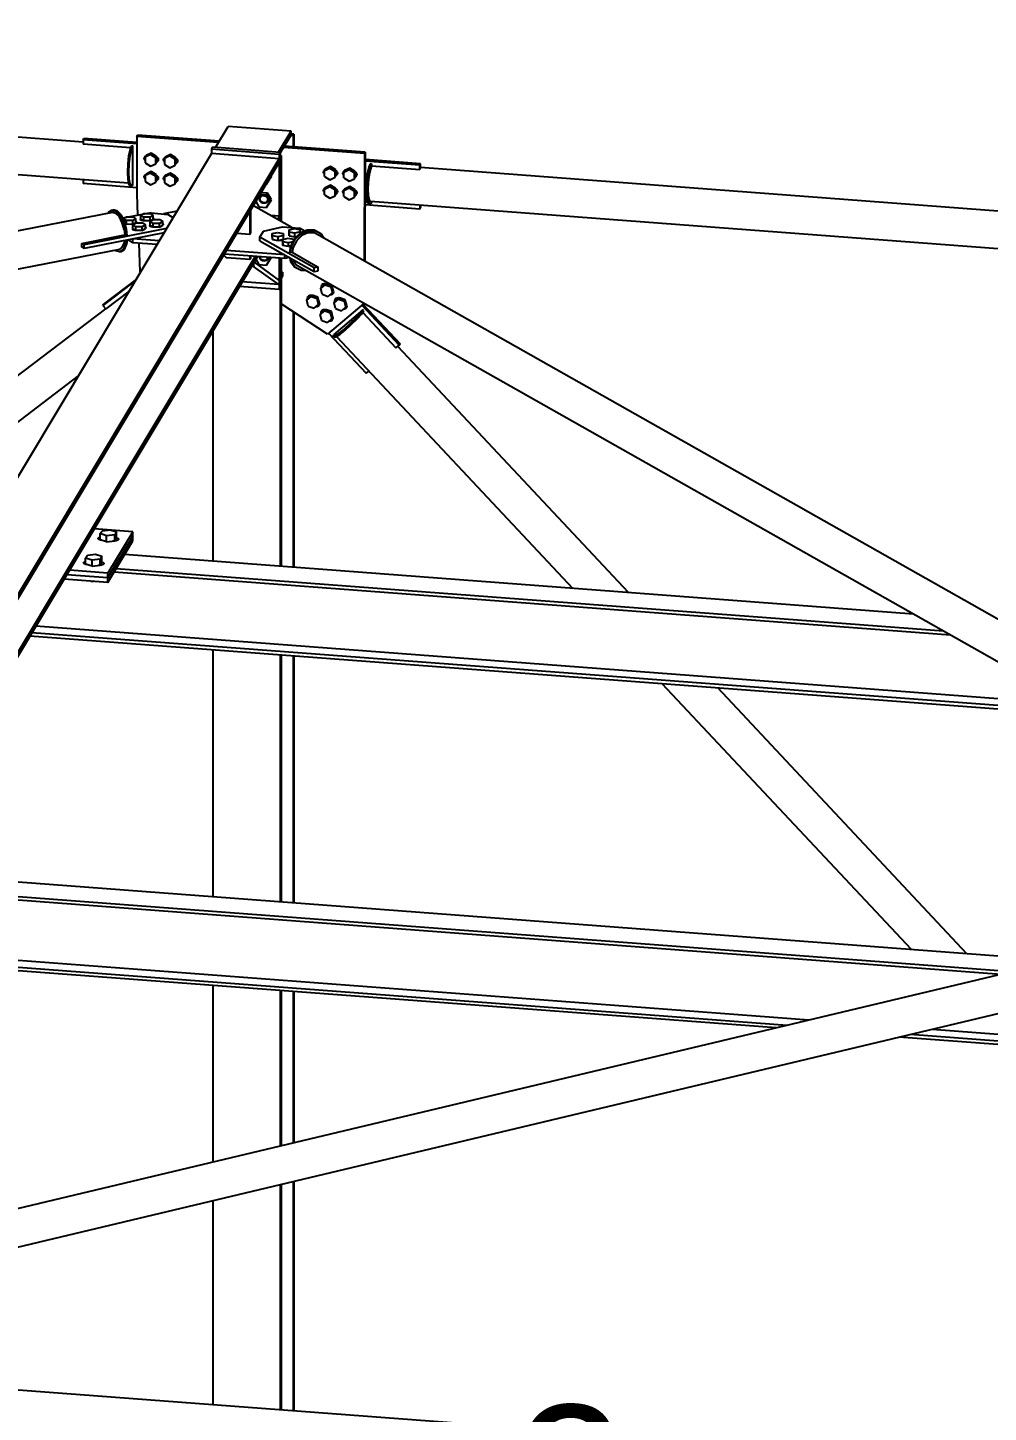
# Model space of a CAD drawing. Header units: millimetres. Extents: x -57554 to 16546, y 2142 to 98430.
# Drawn here: x -49504 to -47559, y 95548 to 98350 of the extents above; entities that cross this region are included whole.
import ezdxf

# ---------------------------------------------------------------- set-up
doc = ezdxf.new("R2010")
doc.units = ezdxf.units.MM
doc.styles.add('Arial', font='ARIAL.TTF', dxfattribs={"height": 0.2})

msp = doc.modelspace()

# ---------------------------------------------------------------- linework, layer by layer
at = {"color": 2, "linetype": 'Continuous'}
for p, q in [((-49391.9, 98118.2), (-52467.1, 98349.8)), ((-49299.8, 98035), (-52568.8, 98281.2)), ((-49123.4, 98107.3), (-49097.9, 98149.9)), ((-49101.8, 98144.5), (-49103.5, 98141.5)), ((-49103.5, 98141.5), (-49102.9, 98141.5)), ((-49103.5, 98141.5), (-49103.5, 98140.5)), ((-49101.8, 98144.5), (-49101.2, 98144.4)), ((-48970.7, 98140.3), (-49097.9, 98149.9)), ((-48996.3, 98097.7), (-48970.7, 98140.3)), ((-48970.7, 98132.8), (-48970.7, 98140.3)), ((-48964.8, 98134.2), (-48970.7, 98134.6)), ((-48964.8, 98134.2), (-48966.6, 98131.2)), ((-48964.8, 98134.2), (-48964.8, 98108.6)), ((-49391.9, 98123), (-49390.2, 98125.8)), ((-49283, 98114.8), (-49391.9, 98123)), ((-49391.9, 98123), (-49391.9, 98114.2)), ((-49295.5, 98106.9), (-49391.9, 98114.2)), ((-49283, 98117.7), (-49390.2, 98125.8)), ((-49294.1, 98110.8), (-49296.6, 98104.1)), ((-49294.1, 98110.8), (-49291.1, 98110.5)), ((-49293.7, 98103.9), (-49291.1, 98110.5)), ((-49291.1, 98031.5), (-49291.1, 98110.5)), ((-49283, 98129.7), (-49281.3, 98132.5)), ((-49117.5, 98117.2), (-49283, 98129.7)), ((-49283, 98129.7), (-49283, 98013.7)), ((-49115.8, 98120), (-49281.3, 98132.5)), ((-49129.4, 98107.7), (-49131.5, 98104.3)), ((-48992.5, 98097.4), (-49129.4, 98107.7)), ((-48970.7, 98132.8), (-48992.5, 98096.6)), ((-48822.1, 98095), (-48986, 98107.3)), ((-48820.4, 98097.8), (-48984.4, 98110.1)), ((-48966.6, 98131.2), (-48971.5, 98131.6)), ((-48966.6, 98131.2), (-48966.6, 98108.8)), ((-49131.5, 98094.9), (-50549.7, 95731.1)), ((-50418.1, 95711.8), (-48994.5, 98084.6)), ((-49299.6, 98090.5), (-49301.5, 98074.3)), ((-49296.6, 98104.1), (-49299.6, 98090.5)), ((-49298.6, 98074), (-49296.6, 98090.3)), ((-49296.6, 98090.3), (-49293.7, 98103.9)), ((-49131.5, 98104.3), (-48994.5, 98094)), ((-49131.5, 98104.3), (-49131.5, 98094.9)), ((-48994.5, 98084.6), (-49131.5, 98094.9)), ((-48992.5, 98097.4), (-48994.5, 98094)), ((-48994.5, 98094), (-48994.5, 97959.5)), ((-48994.5, 98076.7), (-48994.5, 98084.6)), ((-48992.5, 98097.4), (-48992.5, 97958.4)), ((-48990.7, 98091), (-48992.5, 98091.2)), ((-48990.7, 98091), (-48992.5, 98088.1)), ((-48992.5, 98088.1), (-48992.5, 97958.4)), ((-48990.7, 98091), (-48990.7, 97957.4)), ((-48822.1, 98095), (-48822.8, 97877.6)), ((-48822.1, 98095), (-48820.4, 98097.8)), ((-48820.4, 98097.8), (-48821.1, 97876.7)), ((-48708.4, 98074.5), (-48820.5, 98082.9)), ((-48710.1, 98071.7), (-48820.5, 98080)), ((-50418.1, 95703.8), (-48994.5, 98076.7)), ((-49301.5, 98074.3), (-49302.2, 98057.7)), ((-49302.2, 98057.7), (-49301.5, 98043.4)), ((-49302.2, 98057.7), (-49299.2, 98057.5)), ((-49299.2, 98057.5), (-49298.6, 98074)), ((-49298.6, 98043.2), (-49299.2, 98057.5)), ((-48816.3, 98054.2), (-48818.3, 98037.9)), ((-48813.4, 98067.7), (-48816.3, 98054.2)), ((-48815.3, 98037.6), (-48813.4, 98053.9)), ((-48812.7, 98051.9), (-48814.4, 98037.5)), ((-48810.8, 98074.4), (-48813.4, 98067.7)), ((-48813.4, 98053.9), (-48810.5, 98067.5)), ((-48810.1, 98063.8), (-48812.7, 98051.9)), ((-48810.8, 98074.4), (-48807.9, 98074.1)), ((-48810.5, 98067.5), (-48807.9, 98074.1)), ((-48807.6, 98070.2), (-48810.1, 98063.8)), ((-48807.9, 98074.1), (-48807.9, 98069.5)), ((-48807.9, 98070.2), (-48807.9, 98069.5)), ((-48807.9, 98070.2), (-48710.1, 98062.8)), ((-48710.1, 98071.7), (-48708.4, 98074.5)), ((-48710.1, 98062.8), (-48710.1, 98071.7)), ((-48710.1, 98062.8), (-48708.4, 98065.6)), ((-48708.4, 98065.6), (-48708.4, 98074.5)), ((-46219.9, 97879.3), (-48708.4, 98066.7)), ((-49391.9, 98041.9), (-49391.9, 98034.2)), ((-49283, 98026), (-49391.9, 98034.2)), ((-49301.5, 98043.4), (-49299.6, 98033.6)), ((-49299.6, 98033.6), (-49296.6, 98029.7)), ((-49296.6, 98033.4), (-49298.6, 98043.2)), ((-49293.7, 98029.5), (-49296.6, 98033.4)), ((-49296.6, 98029.7), (-49293.7, 98029.5)), ((-49291.1, 98031.5), (-49293.7, 98029.5)), ((-48818.3, 98037.9), (-48818.9, 98021.3)), ((-48816, 98021.1), (-48815.3, 98037.6)), ((-48814.4, 98037.5), (-48815, 98022.8)), ((-48815, 98022.8), (-48814.4, 98010.2)), ((-49283, 98013.7), (-49281.3, 97970)), ((-48818.9, 98021.3), (-48818.3, 98007.1)), ((-48818.9, 98021.3), (-48816, 98021.1)), ((-48818.3, 98007.1), (-48816.3, 97997.2)), ((-48816.3, 97997.2), (-48813.4, 97993.3)), ((-48815.3, 98006.8), (-48816, 98021.1)), ((-48813.4, 97997), (-48815.3, 98006.8)), ((-48814.4, 98010.2), (-48812.7, 98001.5)), ((-48810.5, 97993.1), (-48813.4, 97997)), ((-48812.7, 98001.5), (-48810.1, 97998.1)), ((-48807.9, 97995.1), (-48810.5, 97993.1)), ((-46127.8, 97796.1), (-48810.1, 97998.1)), ((-48807.9, 97997.9), (-48807.9, 97995.1)), ((-49332.5, 97975.8), (-53256.7, 97206.7)), ((-49340.2, 97976.3), (-49341.1, 97974.1)), ((-49340.2, 97976.3), (-49333.4, 97980.7)), ((-49333.4, 97980.7), (-49330.8, 97981.2)), ((-49333.4, 97980.7), (-49325.4, 97978.7)), ((-49325.4, 97974), (-49332.5, 97975.8)), ((-49322.8, 97979.2), (-49330.8, 97981.2)), ((-49325.4, 97978.7), (-49322.8, 97979.2)), ((-49325.4, 97978.7), (-49317.5, 97970.5)), ((-49318.4, 97966.8), (-49325.4, 97974)), ((-49314.8, 97971), (-49322.8, 97979.2)), ((-49312.4, 97955.2), (-49318.4, 97966.8)), ((-49317.5, 97970.5), (-49310.7, 97957.4)), ((-49308.1, 97957.9), (-49314.8, 97971)), ((-49253.9, 97975.4), (-49311.3, 97964.1)), ((-49253.9, 97975.4), (-49219.9, 97971.9)), ((-49201.5, 97978.2), (-49228.8, 97972.8)), ((-49209.4, 97965.1), (-49219.9, 97971.9)), ((-49054.4, 97976.8), (-49054.4, 97931.2)), ((-49052.8, 97979.6), (-49052.8, 97934)), ((-48969, 97945.1), (-49047, 97989.2)), ((-48994.5, 97968.2), (-49012.2, 97969.5)), ((-48994.5, 97968.2), (-48998.4, 97961.7)), ((-48994.5, 97960.2), (-48994.5, 97968.2)), ((-48710.1, 97982.8), (-48820.7, 97991.2)), ((-48813.4, 97993.3), (-48810.5, 97993.1)), ((-48710.1, 97990.6), (-48710.1, 97982.8)), ((-48710.1, 97982.8), (-48708.4, 97985.6)), ((-48708.4, 97990.4), (-48708.4, 97985.6)), ((-49222.6, 97943.1), (-49389.9, 97910.3)), ((-49308.4, 97941.1), (-49312.4, 97955.2)), ((-49310.7, 97957.4), (-49306.2, 97941.5)), ((-49308.4, 97941.1), (-49307.4, 97930.3)), ((-49303.6, 97942), (-49308.1, 97957.9)), ((-49306.2, 97941.5), (-49305, 97929)), ((-49302.4, 97929.5), (-49303.6, 97942)), ((-49034.1, 97926), (-49026.2, 97938.2)), ((-49026.2, 97938.2), (-48988, 97946.7)), ((-48994.5, 97960.2), (-48994.9, 97959.7)), ((-48988, 97946.7), (-48953.6, 97943.9)), ((-48942.8, 97937.8), (-48953.6, 97943.9)), ((-48938, 97939.9), (-48952, 97933.8)), ((-48950.4, 97932.9), (-48936.4, 97939)), ((-48924.1, 97940), (-48938, 97939.9)), ((-48938, 97939.9), (-48936.4, 97939)), ((-48936.4, 97939), (-48922.5, 97939.1)), ((-48912.2, 97933.9), (-48924.1, 97940)), ((-48922.5, 97939.1), (-48910.6, 97933)), ((-49394.5, 97913.2), (-49307, 97930.3)), ((-49394.5, 97905.7), (-49394.5, 97913.2)), ((-49389.9, 97910.3), (-49394.5, 97913.2)), ((-49227.7, 97934.6), (-49389.9, 97902.8)), ((-49389.9, 97902.8), (-49389.9, 97910.3)), ((-49312.4, 97904.9), (-49308.4, 97913.9)), ((-49306.2, 97910.7), (-49310.7, 97900.5)), ((-49307.9, 97918.9), (-49308.4, 97913.9)), ((-49308.1, 97901), (-49303.6, 97911.2)), ((-49307, 97930.3), (-49307.4, 97930.6)), ((-49305, 97929), (-49307.4, 97930.6)), ((-49305.2, 97919.4), (-49306.2, 97910.7)), ((-49305, 97929), (-49302.4, 97929.5)), ((-49302.6, 97919.9), (-49303.6, 97911.2)), ((-49291.1, 97914.7), (-49300, 97920.4)), ((-49291.1, 97914.7), (-49291.1, 97922.2)), ((-49237.6, 97918.1), (-49291.1, 97922.2)), ((-49241.9, 97911), (-49291.1, 97914.7)), ((-49279, 97913.8), (-49276.7, 97855.7)), ((-49054.4, 97931.2), (-49080.6, 97933.2)), ((-49054.4, 97931.2), (-49052.8, 97934)), ((-49034.1, 97918.5), (-49034.1, 97926)), ((-48923.6, 97863.6), (-49034.1, 97926)), ((-49034.1, 97918.5), (-48923.6, 97856.1)), ((-48963.8, 97922.4), (-48971.7, 97907.6)), ((-48970.1, 97906.7), (-48962.2, 97921.5)), ((-48959.2, 97918.9), (-48966.2, 97905.8)), ((-48952, 97933.8), (-48963.8, 97922.4)), ((-48962.2, 97921.5), (-48950.4, 97932.9)), ((-48948.8, 97928.9), (-48959.2, 97918.9)), ((-48936.4, 97934.4), (-48948.8, 97928.9)), ((-48924.1, 97934.4), (-48936.4, 97934.4)), ((-48913.6, 97929), (-48924.1, 97934.4)), ((-46794.9, 96732), (-48913.6, 97929)), ((-48912.2, 97933.9), (-48910.6, 97933)), ((-48910.6, 97933), (-48904.1, 97923.6)), ((-49318.4, 97901), (-53242.2, 97132)), ((-49043.3, 97887), (-50315.7, 95766)), ((-49038.7, 97886.7), (-50311.2, 95765.7)), ((-49389.9, 97902.8), (-49394.5, 97905.7)), ((-49326.6, 97899.4), (-49325.4, 97898.1)), ((-49317.5, 97896.1), (-49325.4, 97898.1)), ((-49318.4, 97901), (-49312.4, 97904.9)), ((-49310.7, 97900.5), (-49317.5, 97896.1)), ((-49317.5, 97896.1), (-49314.8, 97896.6)), ((-49314.8, 97896.6), (-49308.1, 97901)), ((-49106.7, 97889.7), (-49101.4, 97884.2)), ((-48983.6, 97882.5), (-49105.5, 97891.7)), ((-49054.4, 97880.7), (-49101.4, 97884.2)), ((-48983.6, 97890), (-49101.2, 97898.8)), ((-49054.4, 97887.8), (-49054.4, 97880.7)), ((-49052.8, 97883.5), (-49054.4, 97880.7)), ((-49052.8, 97887.7), (-49052.8, 97883.5)), ((-48994.5, 97883.3), (-48994.5, 97820)), ((-48992.5, 97883.2), (-48992.5, 97823.4)), ((-48992.5, 97883.2), (-48992.5, 97259.5)), ((-48990.7, 97883), (-48990.7, 97259.4)), ((-48983.6, 97882.5), (-48983.6, 97890)), ((-48974.1, 97884.6), (-48983.6, 97882.5)), ((-48971.7, 97907.6), (-48973.8, 97895.5)), ((-48973.8, 97895.5), (-48972.2, 97894.6)), ((-48973.1, 97884.1), (-48971.7, 97876.8)), ((-48972.2, 97894.6), (-48970.1, 97906.7)), ((-48968, 97895.5), (-48972.2, 97894.6)), ((-48971.5, 97883.2), (-48970.1, 97875.9)), ((-48968.7, 97895.3), (-48968, 97895.5)), ((-48968.7, 97895.3), (-48915.5, 97865.3)), ((-48966.2, 97905.8), (-48968.1, 97895)), ((-49276.7, 97855.7), (-49275.7, 97854.5)), ((-49046.5, 97866.6), (-49050.5, 97866.9)), ((-49045.7, 97875), (-49046.5, 97873.6)), ((-49046.5, 97873.6), (-49046.5, 97866.6)), ((-48995.4, 97829.9), (-49046.5, 97866.6)), ((-49045.7, 97875), (-48994.5, 97838.3)), ((-48988.2, 97854.7), (-48990.7, 97854.9)), ((-48988.2, 97854.7), (-48990.7, 97850.6)), ((-48988.2, 97854.7), (-48988.2, 97847.3)), ((-48971.7, 97876.8), (-48963.8, 97865.5)), ((-48962.2, 97864.6), (-48970.1, 97875.9)), ((-48966.6, 97880.4), (-48966.2, 97878.5)), ((-48966.2, 97878.5), (-48959.2, 97868.5)), ((-48963.8, 97865.5), (-48962.2, 97864.6)), ((-48950.4, 97858.5), (-48962.2, 97864.6)), ((-46842.2, 96672.5), (-48959.2, 97868.5)), ((-48941.5, 97858.5), (-48950.4, 97858.5)), ((-48915.5, 97865.3), (-48923.6, 97863.6)), ((-48923.6, 97856.1), (-48923.6, 97863.6)), ((-48923.6, 97856.1), (-48915.5, 97857.9)), ((-48915.5, 97857.9), (-48915.5, 97865.3)), ((-49285.6, 97838), (-49352, 97787.8)), ((-49283.9, 97840.8), (-49350.3, 97790.5)), ((-48994.5, 97820), (-49075.1, 97826)), ((-48995.4, 97829.9), (-49069.4, 97835.5)), ((-48994.5, 97838.3), (-48995.4, 97829.9)), ((-48988.2, 97847.3), (-48990.7, 97843.1)), ((-49298.5, 97816.6), (-49345.9, 97780.6)), ((-48994.5, 97820), (-48992.5, 97823.4)), ((-49346.3, 97781.1), (-49940.4, 97330.9)), ((-49352, 97787.8), (-49350.3, 97790.5)), ((-49352, 97787.8), (-49345.9, 97780.6)), ((-48896.9, 97729.7), (-48990.7, 97790.7)), ((-48966.6, 97775), (-48966.6, 97257.6)), ((-48964.8, 97773.8), (-48964.8, 97257.5)), ((-48823.5, 97791.9), (-48896.9, 97729.7)), ((-48825.3, 97778.7), (-48884.8, 97728.4)), ((-48829.7, 97772.9), (-48839.1, 97762.5)), ((-48837.1, 97760.4), (-48827.6, 97770.8)), ((-48825.3, 97778.7), (-48829.7, 97772.9)), ((-48827.7, 97788.4), (-48751.7, 97707.3)), ((-48827.6, 97770.8), (-48823.3, 97776.6)), ((-48825.6, 97773.4), (-48758.3, 97701.7)), ((-48825.3, 97790.4), (-48750, 97710.1)), ((-48823.3, 97776.6), (-48825.3, 97778.7)), ((-48850.9, 97751), (-48863.2, 97740)), ((-48861.1, 97737.8), (-48848.9, 97748.8)), ((-48839.1, 97762.5), (-48850.9, 97751)), ((-48848.9, 97748.8), (-48837.1, 97760.4)), ((-49129.4, 97735.5), (-49129.4, 97269.8)), ((-48894.6, 97731.7), (-48818.5, 97650.6)), ((-48885.6, 97725.5), (-48884.8, 97728.4)), ((-48882, 97726.2), (-48885.6, 97725.5)), ((-48883.6, 97723.3), (-48885.6, 97725.5)), ((-48883.6, 97723.3), (-48879.9, 97724.1)), ((-48874.1, 97731.3), (-48882, 97726.2)), ((-48879.9, 97724.1), (-48872.1, 97729.2)), ((-48878.4, 97725.1), (-48399.9, 97214.9)), ((-48863.2, 97740), (-48874.1, 97731.3)), ((-48872.1, 97729.2), (-48861.1, 97737.8)), ((-48861.1, 97737.8), (-48863.2, 97740)), ((-48758.3, 97701.7), (-48751.7, 97707.3)), ((-48287.6, 97206.5), (-48754.8, 97704.6)), ((-48751.7, 97707.3), (-48750, 97710.1)), ((-49401.5, 97644.9), (-49827.1, 97322.4)), ((-48813, 97655.3), (-48818.5, 97650.6)), ((-49291.1, 97329.7), (-49369.3, 97335.6)), ((-49291.1, 97329.7), (-49341.4, 97245.8)), ((-49291.1, 97320.3), (-49291.1, 97329.7)), ((-49341.4, 97236.5), (-49291.1, 97320.3)), ((-49291.1, 97320.3), (-49341.4, 97236.5)), ((-49341.4, 97227.1), (-49291.1, 97311)), ((-49291.1, 97311), (-49291.1, 97320.3)), ((-47710.4, 97163), (-49307.7, 97283.3)), ((-49341.4, 97236.5), (-49425, 97242.8)), ((-49341.4, 97236.5), (-49425, 97242.8)), ((-49341.4, 97245.8), (-49419.6, 97251.7)), ((-49341.4, 97236.5), (-49341.4, 97245.8)), ((-47635.6, 97120.7), (-49328.7, 97248.2)), ((-47649.7, 97128.7), (-49324.7, 97254.9)), ((-49341.4, 97227.1), (-49430.4, 97233.8)), ((-49341.4, 97227.1), (-49341.4, 97236.5)), ((-47358.3, 96964.1), (-49495.6, 97125)), ((-47386.8, 96980.2), (-49487.6, 97138.4)), ((-47344.2, 96956.1), (-49499.6, 97118.4)), ((-49129.4, 97090.5), (-49129.4, 96590.7)), ((-48992.5, 97080.2), (-48992.5, 96580.4)), ((-48990.7, 97080.1), (-48990.7, 96580.3)), ((-48966.6, 97078.3), (-48966.6, 96578.4)), ((-48964.8, 97078.1), (-48964.8, 96578.3)), ((-47714.5, 96484.2), (-48218.9, 97022)), ((-47602.2, 96475.7), (-48106.6, 97013.5)), ((-47416.4, 96461.7), (-49697.5, 96633.5)), ((-47533.2, 96433.9), (-49718.5, 96598.5)), ((-47511.1, 96439.1), (-49714.6, 96605.1)), ((-46893.6, 96586.2), (-50222, 95793.6)), ((-46877.4, 96511.9), (-50204.7, 95719.5)), ((-47921.9, 96341.3), (-49877.5, 96488.6)), ((-47988.5, 96325.5), (-49889.4, 96468.6)), ((-47966.4, 96330.7), (-49885.5, 96475.2)), ((-49129.4, 96411.4), (-49129.4, 96053.7)), ((-48992.5, 96401.1), (-48992.5, 96086.4)), ((-48990.7, 96400.9), (-48990.7, 96086.8)), ((-48966.6, 96399.1), (-48966.6, 96092.5)), ((-48964.8, 96399), (-48964.8, 96092.9)), ((-46958.7, 96268.8), (-47672.5, 96322.5)), ((-46970.6, 96248.8), (-47739, 96306.7)), ((-46966.7, 96255.4), (-47717, 96311.9)), ((-48992.5, 96008.2), (-48992.5, 95552.7)), ((-48990.7, 96008.6), (-48990.7, 95552.6)), ((-48966.6, 96014.3), (-48966.6, 95550.7)), ((-48964.8, 96014.8), (-48964.8, 95550.6)), ((-49129.4, 95975.6), (-49129.4, 95563)), ((-47675.3, 95453.5), (-50163.8, 95640.9))]:
    msp.add_line(p, q, dxfattribs=at)
at = {"color": 6, "linetype": 'Continuous'}
for p, q in [((-49267.8, 98085.1), (-49267.3, 98087.5)), ((-49267.3, 98082.5), (-49267.8, 98085.1)), ((-49267.3, 98087.5), (-49265.8, 98089.6)), ((-49266.1, 98080.7), (-49267.3, 98082.5)), ((-49255.3, 98093.1), (-49266.1, 98088)), ((-49266.1, 98088), (-49264.4, 98090.8)), ((-49266.1, 98088), (-49266.1, 98076.1)), ((-49265.8, 98089.6), (-49264.8, 98090.1)), ((-49253.7, 98095.9), (-49264.4, 98090.8)), ((-49255.3, 98093.1), (-49253.7, 98095.9)), ((-49255.3, 98093.1), (-49244.6, 98086.4)), ((-49242.9, 98089.1), (-49253.7, 98095.9)), ((-49244.6, 98086.4), (-49242.9, 98089.1)), ((-49244.6, 98074.5), (-49244.6, 98086.4)), ((-49242.9, 98077.3), (-49242.9, 98089.1)), ((-49242.9, 98088.7), (-49241.5, 98087.7)), ((-49241.5, 98078.5), (-49242.9, 98077.7)), ((-49241.5, 98087.7), (-49240, 98085.5)), ((-49240, 98080.5), (-49241.5, 98078.5)), ((-49240, 98085.5), (-49239.5, 98082.9)), ((-49239.5, 98082.9), (-49240, 98080.5)), ((-49228.7, 98082.1), (-49228.2, 98084.6)), ((-49228.2, 98079.6), (-49228.7, 98082.1)), ((-49228.2, 98084.6), (-49226.7, 98086.6)), ((-49227, 98077.7), (-49228.2, 98079.6)), ((-49216.2, 98090.2), (-49227, 98085)), ((-49227, 98085), (-49225.3, 98087.8)), ((-49227, 98085), (-49227, 98073.2)), ((-49226.7, 98086.6), (-49225.7, 98087.2)), ((-49214.5, 98092.9), (-49225.3, 98087.8)), ((-49216.2, 98090.2), (-49214.5, 98092.9)), ((-49216.2, 98090.2), (-49205.4, 98083.4)), ((-49203.8, 98086.2), (-49214.5, 98092.9)), ((-49205.4, 98083.4), (-49203.8, 98086.2)), ((-49205.4, 98071.5), (-49205.4, 98083.4)), ((-49203.8, 98074.3), (-49203.8, 98086.2)), ((-49203.8, 98085.8), (-49202.4, 98084.8)), ((-49202.4, 98084.8), (-49200.9, 98082.5)), ((-49200.9, 98077.5), (-49202.4, 98075.5)), ((-49200.9, 98082.5), (-49200.3, 98080)), ((-49200.3, 98080), (-49200.9, 98077.5)), ((-49267.8, 98047.7), (-49267.3, 98050.1)), ((-49267.3, 98050.1), (-49265.8, 98052.1)), ((-49266.1, 98076.1), (-49255.3, 98069.4)), ((-49255.3, 98055.7), (-49266.1, 98050.6)), ((-49266.1, 98050.6), (-49264.4, 98053.4)), ((-49266.1, 98050.6), (-49266.1, 98038.7)), ((-49265.8, 98052.1), (-49264.8, 98052.7)), ((-49253.7, 98058.5), (-49264.4, 98053.4)), ((-49255.3, 98069.4), (-49244.6, 98074.5)), ((-49255.3, 98055.7), (-49253.7, 98058.5)), ((-49255.3, 98055.7), (-49244.6, 98049)), ((-49242.9, 98051.7), (-49253.7, 98058.5)), ((-49244.6, 98074.5), (-49242.9, 98077.3)), ((-49244.6, 98049), (-49242.9, 98051.7)), ((-49242.9, 98039.9), (-49242.9, 98051.7)), ((-49242.9, 98051.3), (-49241.5, 98050.3)), ((-49241.5, 98050.3), (-49240, 98048.1)), ((-49227, 98073.2), (-49216.2, 98066.4)), ((-49216.2, 98052.8), (-49227, 98047.6)), ((-49227, 98047.6), (-49225.3, 98050.4)), ((-49226.7, 98049.2), (-49225.7, 98049.8)), ((-49214.5, 98055.5), (-49225.3, 98050.4)), ((-49216.2, 98066.4), (-49205.4, 98071.5)), ((-49216.2, 98052.8), (-49214.5, 98055.5)), ((-49216.2, 98052.8), (-49205.4, 98046)), ((-49203.8, 98048.8), (-49214.5, 98055.5)), ((-49205.4, 98071.5), (-49203.8, 98074.3)), ((-49202.4, 98075.5), (-49203.8, 98074.7)), ((-48904.9, 98057.7), (-48904.4, 98060.2)), ((-48904.4, 98055.2), (-48904.9, 98057.7)), ((-48904.4, 98060.2), (-48902.9, 98062.2)), ((-48903.2, 98053.3), (-48904.4, 98055.2)), ((-48903.2, 98060.7), (-48892.4, 98065.8)), ((-48903.2, 98060.7), (-48901.5, 98063.4)), ((-48903.2, 98048.8), (-48903.2, 98060.7)), ((-48902.9, 98062.2), (-48901.9, 98062.8)), ((-48890.7, 98068.6), (-48901.5, 98063.4)), ((-48892.4, 98065.8), (-48890.7, 98068.6)), ((-48892.4, 98065.8), (-48881.6, 98059)), ((-48880, 98061.8), (-48890.7, 98068.6)), ((-48881.6, 98059), (-48880, 98061.8)), ((-48881.6, 98047.2), (-48881.6, 98059)), ((-48881.6, 98047.2), (-48880, 98049.9)), ((-48880, 98049.9), (-48880, 98061.8)), ((-48880, 98061.4), (-48878.6, 98060.4)), ((-48878.6, 98051.1), (-48880, 98050.3)), ((-48878.6, 98060.4), (-48877.1, 98058.2)), ((-48877.1, 98053.1), (-48878.6, 98051.1)), ((-48877.1, 98058.2), (-48876.6, 98055.6)), ((-48876.6, 98055.6), (-48877.1, 98053.1)), ((-48865.8, 98054.8), (-48865.3, 98057.3)), ((-48865.3, 98052.3), (-48865.8, 98054.8)), ((-48865.3, 98057.3), (-48863.8, 98059.3)), ((-48864, 98050.4), (-48865.3, 98052.3)), ((-48864, 98057.7), (-48853.3, 98062.8)), ((-48864, 98057.7), (-48862.4, 98060.5)), ((-48864, 98045.8), (-48864, 98057.7)), ((-48863.8, 98059.3), (-48862.7, 98059.9)), ((-48851.6, 98065.6), (-48862.4, 98060.5)), ((-48853.3, 98062.8), (-48851.6, 98065.6)), ((-48853.3, 98062.8), (-48842.5, 98056.1)), ((-48840.9, 98058.9), (-48851.6, 98065.6)), ((-48842.5, 98056.1), (-48840.9, 98058.9)), ((-48842.5, 98044.2), (-48842.5, 98056.1)), ((-48840.9, 98047), (-48840.9, 98058.9)), ((-48840.9, 98058.5), (-48839.4, 98057.4)), ((-48839.4, 98057.4), (-48837.9, 98055.2)), ((-48837.9, 98050.2), (-48839.4, 98048.2)), ((-48837.9, 98055.2), (-48837.4, 98052.7)), ((-48837.4, 98052.7), (-48837.9, 98050.2)), ((-49267.3, 98045.1), (-49267.8, 98047.7)), ((-49266.1, 98043.3), (-49267.3, 98045.1)), ((-49266.1, 98038.7), (-49255.3, 98032)), ((-49255.3, 98032), (-49244.6, 98037.1)), ((-49244.6, 98037.1), (-49244.6, 98049)), ((-49244.6, 98037.1), (-49242.9, 98039.9)), ((-49241.5, 98041.1), (-49242.9, 98040.3)), ((-49240, 98043.1), (-49241.5, 98041.1)), ((-49240, 98048.1), (-49239.5, 98045.5)), ((-49239.5, 98045.5), (-49240, 98043.1)), ((-49228.7, 98044.7), (-49228.2, 98047.2)), ((-49228.2, 98042.2), (-49228.7, 98044.7)), ((-49228.2, 98047.2), (-49226.7, 98049.2)), ((-49227, 98040.3), (-49228.2, 98042.2)), ((-49227, 98047.6), (-49227, 98035.8)), ((-49227, 98035.8), (-49216.2, 98029)), ((-49216.2, 98029), (-49205.4, 98034.1)), ((-49205.4, 98046), (-49203.8, 98048.8)), ((-49205.4, 98034.1), (-49205.4, 98046)), ((-49205.4, 98034.1), (-49203.8, 98036.9)), ((-49203.8, 98036.9), (-49203.8, 98048.8)), ((-49203.8, 98048.4), (-49202.4, 98047.4)), ((-49202.4, 98038.1), (-49203.8, 98037.3)), ((-49202.4, 98047.4), (-49200.9, 98045.1)), ((-49200.9, 98040.1), (-49202.4, 98038.1)), ((-49200.9, 98045.1), (-49200.3, 98042.6)), ((-49200.3, 98042.6), (-49200.9, 98040.1)), ((-49020.8, 98032.9), (-49020.3, 98032.9)), ((-49020.3, 98032.9), (-49012.7, 98045)), ((-49020.3, 98032.9), (-49018.2, 98036.4)), ((-49010.6, 98048.4), (-49018.2, 98036.4)), ((-49013.1, 98045.7), (-49012.7, 98045)), ((-49012.7, 98045), (-49010.6, 98048.4)), ((-49010.6, 98048.4), (-49011, 98049.2)), ((-48904.9, 98020.3), (-48904.4, 98022.8)), ((-48904.4, 98022.8), (-48902.9, 98024.8)), ((-48903.2, 98048.8), (-48892.4, 98042)), ((-48903.2, 98023.2), (-48892.4, 98028.4)), ((-48903.2, 98023.2), (-48901.5, 98026)), ((-48903.2, 98011.4), (-48903.2, 98023.2)), ((-48902.9, 98024.8), (-48901.9, 98025.4)), ((-48890.7, 98031.2), (-48901.5, 98026)), ((-48892.4, 98042), (-48881.6, 98047.2)), ((-48892.4, 98028.4), (-48890.7, 98031.2)), ((-48892.4, 98028.4), (-48881.6, 98021.6)), ((-48880, 98024.4), (-48890.7, 98031.2)), ((-48881.6, 98021.6), (-48880, 98024.4)), ((-48881.6, 98009.8), (-48881.6, 98021.6)), ((-48880, 98012.5), (-48880, 98024.4)), ((-48880, 98024), (-48878.6, 98023)), ((-48878.6, 98023), (-48877.1, 98020.7)), ((-48865.3, 98019.9), (-48863.8, 98021.9)), ((-48864, 98045.8), (-48853.3, 98039.1)), ((-48864, 98020.3), (-48853.3, 98025.4)), ((-48864, 98020.3), (-48862.4, 98023.1)), ((-48863.8, 98021.9), (-48862.7, 98022.5)), ((-48851.6, 98028.2), (-48862.4, 98023.1)), ((-48853.3, 98039.1), (-48842.5, 98044.2)), ((-48853.3, 98025.4), (-48851.6, 98028.2)), ((-48853.3, 98025.4), (-48842.5, 98018.7)), ((-48840.9, 98021.5), (-48851.6, 98028.2)), ((-48842.5, 98044.2), (-48840.9, 98047)), ((-48842.5, 98018.7), (-48840.9, 98021.5)), ((-48839.4, 98048.2), (-48840.9, 98047.4)), ((-48840.9, 98009.6), (-48840.9, 98021.5)), ((-49041.7, 97998), (-49035.6, 97987.3)), ((-49034.7, 98003.5), (-49034.2, 98006)), ((-49034.2, 98000.8), (-49034.7, 98003.5)), ((-49034.2, 98006), (-49033, 98008.3)), ((-49033, 97998.4), (-49034.2, 98000.8)), ((-49033.7, 98003.4), (-49032.6, 98007.1)), ((-49032.6, 97999.6), (-49033.7, 98003.4)), ((-49033.1, 98012.4), (-49020.3, 98011.4)), ((-49033, 98008.3), (-49031, 98010)), ((-49031, 97996.4), (-49033, 97998.4)), ((-49032.6, 98007.1), (-49029.8, 98009.6)), ((-49029.8, 97996.6), (-49032.6, 97999.6)), ((-49018.2, 98014.9), (-49031, 98015.8)), ((-49031, 98010), (-49028.6, 98011)), ((-49028.6, 97995), (-49031, 97996.4)), ((-49029.8, 98009.6), (-49025.8, 98010.3)), ((-49025.8, 97995.3), (-49029.8, 97996.6)), ((-49028.6, 98011), (-49025.8, 98011.2)), ((-49025.8, 97994.4), (-49028.6, 97995)), ((-49025.8, 98011.2), (-49023.1, 98010.6)), ((-49025.8, 98010.3), (-49021.9, 98009)), ((-49021.9, 97996), (-49025.8, 97995.3)), ((-49023.1, 97994.6), (-49025.8, 97994.4)), ((-49023.1, 98010.6), (-49020.7, 98009.2)), ((-49020.7, 97995.6), (-49023.1, 97994.6)), ((-49021.9, 98009), (-49019.1, 98006)), ((-49019.1, 97998.6), (-49021.9, 97996)), ((-49020.7, 98009.2), (-49018.7, 98007.2)), ((-49018.7, 97997.3), (-49020.7, 97995.6)), ((-49020.3, 98011.4), (-49018.2, 98014.9)), ((-49020.3, 98011.4), (-49012.7, 97998.2)), ((-49020.3, 97986.1), (-49012.7, 97998.2)), ((-49019.1, 98006), (-49018, 98002.2)), ((-49018, 98002.2), (-49019.1, 97998.6)), ((-49018.7, 98007.2), (-49017.5, 98004.8)), ((-49017.5, 97999.6), (-49018.7, 97997.3)), ((-49010.6, 98001.7), (-49018.2, 98014.9)), ((-49018.2, 97989.6), (-49010.6, 98001.7)), ((-49017.5, 98004.8), (-49017, 98002.1)), ((-49017, 98002.1), (-49017.5, 97999.6)), ((-49012.7, 97998.2), (-49010.6, 98001.7)), ((-48904.4, 98017.8), (-48904.9, 98020.3)), ((-48903.2, 98015.9), (-48904.4, 98017.8)), ((-48903.2, 98011.4), (-48892.4, 98004.6)), ((-48892.4, 98004.6), (-48881.6, 98009.8)), ((-48881.6, 98009.8), (-48880, 98012.5)), ((-48878.6, 98013.7), (-48880, 98012.9)), ((-48877.1, 98015.7), (-48878.6, 98013.7)), ((-48877.1, 98020.7), (-48876.6, 98018.2)), ((-48876.6, 98018.2), (-48877.1, 98015.7)), ((-48865.8, 98017.4), (-48865.3, 98019.9)), ((-48865.3, 98014.9), (-48865.8, 98017.4)), ((-48864, 98013), (-48865.3, 98014.9)), ((-48864, 98008.4), (-48864, 98020.3)), ((-48864, 98008.4), (-48853.3, 98001.7)), ((-48853.3, 98001.7), (-48842.5, 98006.8)), ((-48842.5, 98006.8), (-48842.5, 98018.7)), ((-48842.5, 98006.8), (-48840.9, 98009.6)), ((-48840.9, 98021.1), (-48839.4, 98020)), ((-48839.4, 98010.8), (-48840.9, 98010)), ((-48839.4, 98020), (-48837.9, 98017.8)), ((-48837.9, 98012.8), (-48839.4, 98010.8)), ((-48837.9, 98017.8), (-48837.4, 98015.3)), ((-48837.4, 98015.3), (-48837.9, 98012.8)), ((-49310.2, 97963.3), (-49303.6, 97967.1)), ((-49303.6, 97967.1), (-49290.9, 97967)), ((-49290.9, 97967), (-49284.8, 97963.1)), ((-49275.2, 97970.1), (-49268.6, 97974)), ((-49275.2, 97962.7), (-49275.2, 97970.1)), ((-49269, 97966.2), (-49275.2, 97970.1)), ((-49269, 97958.7), (-49269, 97966.2)), ((-49256.3, 97966.1), (-49269, 97966.2)), ((-49268.6, 97974), (-49255.9, 97973.9)), ((-49249.8, 97970), (-49256.3, 97966.1)), ((-49256.3, 97958.6), (-49256.3, 97966.1)), ((-49255.9, 97973.9), (-49249.8, 97970)), ((-49249.8, 97962.5), (-49249.8, 97970)), ((-49035.6, 97987.3), (-49020.3, 97986.1)), ((-49020.3, 97986.1), (-49018.2, 97989.6)), ((-49310.2, 97962), (-49310.2, 97963.3)), ((-49304, 97959.3), (-49310.2, 97963.3)), ((-49304, 97951.9), (-49306.9, 97953.7)), ((-49306, 97952), (-49306.4, 97952.1)), ((-49304.2, 97952), (-49306, 97952)), ((-49304, 97951.9), (-49304, 97959.3)), ((-49291.3, 97959.3), (-49304, 97959.3)), ((-49291.3, 97951.8), (-49304, 97951.9)), ((-49291.6, 97941.7), (-49291.4, 97942.7)), ((-49290.8, 97940.8), (-49291.6, 97941.7)), ((-49291.4, 97942.7), (-49290.6, 97943.3)), ((-49284.8, 97963.1), (-49291.3, 97959.3)), ((-49291.3, 97951.8), (-49291.3, 97959.3)), ((-49291.3, 97951.8), (-49284.8, 97955.6)), ((-49290.8, 97950.9), (-49284.3, 97954.7)), ((-49290.8, 97943.4), (-49290.8, 97950.9)), ((-49284.7, 97946.9), (-49290.8, 97950.9)), ((-49284.7, 97939.5), (-49290.8, 97943.4)), ((-49289, 97940.1), (-49290.8, 97940.8)), ((-49286.6, 97939.6), (-49289, 97940.1)), ((-49284.9, 97939.6), (-49286.6, 97939.6)), ((-49284.8, 97955.6), (-49284.8, 97963.1)), ((-49284.8, 97958.2), (-49284, 97957.3)), ((-49284.2, 97956.3), (-49284.8, 97955.9)), ((-49284.7, 97939.5), (-49284.7, 97946.9)), ((-49272, 97946.9), (-49284.7, 97946.9)), ((-49272, 97939.4), (-49284.7, 97939.5)), ((-49284.3, 97954.7), (-49271.6, 97954.6)), ((-49284, 97957.3), (-49284.2, 97956.3)), ((-49276, 97961), (-49275.8, 97962)), ((-49275.2, 97960.1), (-49276, 97961)), ((-49275.8, 97962), (-49275, 97962.5)), ((-49269, 97958.7), (-49275.2, 97962.7)), ((-49273.4, 97959.3), (-49275.2, 97960.1)), ((-49271, 97958.9), (-49273.4, 97959.3)), ((-49265.4, 97950.7), (-49272, 97946.9)), ((-49272, 97939.4), (-49272, 97946.9)), ((-49272, 97939.4), (-49265.4, 97943.2)), ((-49271.6, 97954.6), (-49265.4, 97950.7)), ((-49269.2, 97958.8), (-49271, 97958.9)), ((-49256.3, 97958.6), (-49269, 97958.7)), ((-49265.4, 97943.2), (-49265.4, 97950.7)), ((-49265.4, 97945.8), (-49264.6, 97944.9)), ((-49264.8, 97943.9), (-49265.4, 97943.5)), ((-49264.6, 97944.9), (-49264.8, 97943.9)), ((-49256.6, 97948.6), (-49256.4, 97949.6)), ((-49255.8, 97947.7), (-49256.6, 97948.6)), ((-49256.4, 97949.6), (-49255.6, 97950.1)), ((-49256.3, 97958.6), (-49249.8, 97962.5)), ((-49255.8, 97957.7), (-49249.3, 97961.6)), ((-49255.8, 97950.2), (-49255.8, 97957.7)), ((-49249.7, 97953.8), (-49255.8, 97957.7)), ((-49249.7, 97946.3), (-49255.8, 97950.2)), ((-49254, 97946.9), (-49255.8, 97947.7)), ((-49251.6, 97946.5), (-49254, 97946.9)), ((-49249.9, 97946.4), (-49251.6, 97946.5)), ((-49249.8, 97965), (-49249, 97964.1)), ((-49249.2, 97963.2), (-49249.8, 97962.8)), ((-49249.7, 97946.3), (-49249.7, 97953.8)), ((-49237, 97953.7), (-49249.7, 97953.8)), ((-49237, 97946.2), (-49249.7, 97946.3)), ((-49249.3, 97961.6), (-49236.6, 97961.5)), ((-49249, 97964.1), (-49249.2, 97963.2)), ((-49230.4, 97957.6), (-49237, 97953.7)), ((-49237, 97946.2), (-49237, 97953.7)), ((-49237, 97946.2), (-49230.4, 97950.1)), ((-49236.6, 97961.5), (-49230.4, 97957.6)), ((-49230.4, 97950.1), (-49230.4, 97957.6)), ((-49230.4, 97952.6), (-49229.6, 97951.7)), ((-49229.8, 97950.8), (-49230.4, 97950.4)), ((-49229.6, 97951.7), (-49229.8, 97950.8)), ((-48974.8, 97940.8), (-48964.1, 97943.2)), ((-48974.8, 97933.3), (-48974.8, 97940.8)), ((-48974.4, 97936.3), (-48974.8, 97940.8)), ((-48964.1, 97943.2), (-48952.8, 97941.1)), ((-48952.8, 97941.1), (-48952.4, 97936.6)), ((-49008.7, 97933.2), (-48997.9, 97935.6)), ((-49008.7, 97925.8), (-49008.7, 97933.2)), ((-49008.2, 97928.7), (-49008.7, 97933.2)), ((-49008.7, 97925.8), (-49008.2, 97921.3)), ((-49008.2, 97921.3), (-49008.2, 97928.7)), ((-48997, 97926.6), (-49008.2, 97928.7)), ((-49008.2, 97921.3), (-48997, 97919.2)), ((-48997.9, 97935.6), (-48986.7, 97933.5)), ((-48986.3, 97929), (-48997, 97926.6)), ((-48997, 97919.2), (-48997, 97926.6)), ((-48997, 97919.2), (-48986.3, 97921.6)), ((-48995.1, 97919), (-48996.6, 97919.2)), ((-48992.3, 97919), (-48995.1, 97919)), ((-48989.8, 97919.3), (-48992.3, 97919)), ((-48987.8, 97920), (-48989.8, 97919.3)), ((-48987.5, 97920.2), (-48987.8, 97920)), ((-48987.5, 97921.2), (-48976.7, 97923.6)), ((-48987.5, 97913.8), (-48987.5, 97921.2)), ((-48987, 97916.7), (-48987.5, 97921.2)), ((-48987.5, 97913.8), (-48987, 97909.3)), ((-48987, 97909.3), (-48987, 97916.7)), ((-48975.8, 97914.6), (-48987, 97916.7)), ((-48986.7, 97933.5), (-48986.3, 97929)), ((-48986.3, 97921.6), (-48986.3, 97929)), ((-48976.7, 97923.6), (-48965.5, 97921.5)), ((-48966.9, 97916.6), (-48975.8, 97914.6)), ((-48975.8, 97907.2), (-48975.8, 97914.6)), ((-48974.8, 97933.3), (-48974.4, 97928.8)), ((-48974.4, 97928.8), (-48974.4, 97936.3)), ((-48963.1, 97934.2), (-48974.4, 97936.3)), ((-48974.4, 97928.8), (-48963.1, 97926.7)), ((-48965.3, 97919.7), (-48965.5, 97921.5)), ((-48952.4, 97936.6), (-48963.1, 97934.2)), ((-48963.1, 97926.7), (-48963.1, 97934.2)), ((-48963.1, 97926.7), (-48958.2, 97927.8)), ((-48961.2, 97926.5), (-48962.8, 97926.8)), ((-48959.6, 97926.5), (-48961.2, 97926.5)), ((-48952.4, 97933.4), (-48952.4, 97936.6)), ((-49041.9, 97881.4), (-49035.6, 97870.4)), ((-49034.2, 97884), (-49034.6, 97886.4)), ((-49033, 97881.5), (-49034.2, 97884)), ((-49032.6, 97882.7), (-49033.6, 97886.3)), ((-49031, 97879.5), (-49033, 97881.5)), ((-49029.8, 97879.7), (-49032.6, 97882.7)), ((-49019.1, 97881.7), (-49021.9, 97879.1)), ((-49018.1, 97885.1), (-49019.1, 97881.7)), ((-49017.5, 97882.7), (-49018.7, 97880.4)), ((-49018.2, 97872.7), (-49010.7, 97884.6)), ((-49017.1, 97885), (-49017.5, 97882.7)), ((-49014.7, 97884.9), (-49012.7, 97881.3)), ((-49012.7, 97881.3), (-49010.7, 97884.6)), ((-48975.8, 97907.2), (-48987, 97909.3)), ((-48971.4, 97908.1), (-48975.8, 97907.2)), ((-48973.8, 97907), (-48975.4, 97907.2)), ((-48971.8, 97907), (-48973.8, 97907)), ((-49035.6, 97870.4), (-49020.3, 97869.3)), ((-49028.6, 97878.1), (-49031, 97879.5)), ((-49025.8, 97878.4), (-49029.8, 97879.7)), ((-49025.8, 97877.5), (-49028.6, 97878.1)), ((-49021.9, 97879.1), (-49025.8, 97878.4)), ((-49023.1, 97877.7), (-49025.8, 97877.5)), ((-49020.7, 97878.7), (-49023.1, 97877.7)), ((-49018.7, 97880.4), (-49020.7, 97878.7)), ((-49020.3, 97869.3), (-49012.7, 97881.3)), ((-49020.3, 97869.3), (-49018.2, 97872.7)), ((-48910.6, 97822), (-48901.6, 97829.6)), ((-48900, 97832.4), (-48908.9, 97824.8)), ((-48908.9, 97826.7), (-48908.3, 97829.1)), ((-48908.6, 97825.1), (-48908.9, 97826.7)), ((-48908.3, 97829.1), (-48906.8, 97831.1)), ((-48906.8, 97831.1), (-48904.6, 97832.3)), ((-48904.6, 97832.3), (-48901.9, 97832.6)), ((-48901.9, 97832.6), (-48900.3, 97832.1)), ((-48901.6, 97829.6), (-48900, 97832.4)), ((-48901.6, 97829.6), (-48889.7, 97825.4)), ((-48888, 97828.2), (-48900, 97832.4)), ((-48889.7, 97825.4), (-48888, 97828.2)), ((-48886.7, 97813.7), (-48889.7, 97825.4)), ((-48885, 97816.5), (-48888, 97828.2)), ((-48938.7, 97798.2), (-48929.8, 97805.8)), ((-48938.7, 97798.2), (-48937.1, 97801)), ((-48935.7, 97786.4), (-48938.7, 97798.2)), ((-48928.1, 97808.5), (-48937.1, 97801)), ((-48937.1, 97802.8), (-48936.5, 97805.3)), ((-48936.8, 97801.2), (-48937.1, 97802.8)), ((-48936.5, 97805.3), (-48935, 97807.3)), ((-48935, 97807.3), (-48932.7, 97808.5)), ((-48932.7, 97808.5), (-48930.1, 97808.7)), ((-48930.1, 97808.7), (-48928.4, 97808.3)), ((-48929.8, 97805.8), (-48928.1, 97808.5)), ((-48929.8, 97805.8), (-48917.9, 97801.6)), ((-48916.2, 97804.4), (-48928.1, 97808.5)), ((-48917.9, 97801.6), (-48916.2, 97804.4)), ((-48914.9, 97789.8), (-48917.9, 97801.6)), ((-48913.2, 97792.6), (-48916.2, 97804.4)), ((-48910.6, 97822), (-48908.9, 97824.8)), ((-48907.6, 97810.3), (-48910.6, 97822)), ((-48907.6, 97810.3), (-48895.6, 97806.1)), ((-48895.6, 97806.1), (-48886.7, 97813.7)), ((-48892, 97808.7), (-48892.5, 97808.8)), ((-48889.4, 97808.9), (-48892, 97808.7)), ((-48887.1, 97810.1), (-48889.4, 97808.9)), ((-48885.6, 97812.1), (-48887.1, 97810.1)), ((-48886.7, 97813.7), (-48885, 97816.5)), ((-48885, 97814.6), (-48885.6, 97812.1)), ((-48885.3, 97816), (-48885, 97814.6)), ((-48883.4, 97793.1), (-48874.5, 97800.6)), ((-48872.8, 97803.4), (-48881.7, 97795.8)), ((-48881.7, 97797.7), (-48881.2, 97800.2)), ((-48881.4, 97796.1), (-48881.7, 97797.7)), ((-48881.2, 97800.2), (-48879.7, 97802.2)), ((-48879.7, 97802.2), (-48877.4, 97803.4)), ((-48877.4, 97803.4), (-48874.8, 97803.6)), ((-48874.8, 97803.6), (-48873.1, 97803.2)), ((-48874.5, 97800.6), (-48872.8, 97803.4)), ((-48874.5, 97800.6), (-48862.5, 97796.5)), ((-48860.9, 97799.2), (-48872.8, 97803.4)), ((-48862.5, 97796.5), (-48860.9, 97799.2)), ((-48857.9, 97787.5), (-48860.9, 97799.2)), ((-48935.7, 97786.4), (-48923.8, 97782.3)), ((-48923.8, 97782.3), (-48914.9, 97789.8)), ((-48920.2, 97784.8), (-48920.6, 97784.9)), ((-48917.5, 97785.1), (-48920.2, 97784.8)), ((-48915.3, 97786.3), (-48917.5, 97785.1)), ((-48913.8, 97788.3), (-48915.3, 97786.3)), ((-48914.9, 97789.8), (-48913.2, 97792.6)), ((-48913.2, 97790.7), (-48913.8, 97788.3)), ((-48913.5, 97792.2), (-48913.2, 97790.7)), ((-48911.6, 97769.2), (-48902.6, 97776.8)), ((-48911.6, 97769.2), (-48909.9, 97772)), ((-48901, 97779.6), (-48909.9, 97772)), ((-48909.9, 97773.9), (-48909.3, 97776.3)), ((-48909.6, 97772.2), (-48909.9, 97773.9)), ((-48909.3, 97776.3), (-48907.8, 97778.3)), ((-48907.8, 97778.3), (-48905.6, 97779.5)), ((-48905.6, 97779.5), (-48902.9, 97779.8)), ((-48902.9, 97779.8), (-48901.3, 97779.3)), ((-48902.6, 97776.8), (-48901, 97779.6)), ((-48902.6, 97776.8), (-48890.7, 97772.6)), ((-48889, 97775.4), (-48901, 97779.6)), ((-48890.7, 97772.6), (-48889, 97775.4)), ((-48887.7, 97760.9), (-48890.7, 97772.6)), ((-48886, 97763.6), (-48889, 97775.4)), ((-48883.4, 97793.1), (-48881.7, 97795.8)), ((-48880.4, 97781.3), (-48883.4, 97793.1)), ((-48880.4, 97781.3), (-48868.5, 97777.1)), ((-48868.5, 97777.1), (-48859.5, 97784.7)), ((-48864.8, 97779.7), (-48865.3, 97779.8)), ((-48862.2, 97780), (-48864.8, 97779.7)), ((-48859.5, 97784.7), (-48862.5, 97796.5)), ((-48860, 97781.2), (-48862.2, 97780)), ((-48858.4, 97783.1), (-48860, 97781.2)), ((-48859.5, 97784.7), (-48857.9, 97787.5)), ((-48857.9, 97785.6), (-48858.4, 97783.1)), ((-48858.1, 97787), (-48857.9, 97785.6)), ((-48908.6, 97757.5), (-48911.6, 97769.2)), ((-48908.6, 97757.5), (-48896.6, 97753.3)), ((-48896.6, 97753.3), (-48887.7, 97760.9)), ((-48893, 97755.8), (-48893.5, 97756)), ((-48890.4, 97756.1), (-48893, 97755.8)), ((-48888.1, 97757.3), (-48890.4, 97756.1)), ((-48886.6, 97759.3), (-48888.1, 97757.3)), ((-48887.7, 97760.9), (-48886, 97763.6)), ((-48886, 97761.7), (-48886.6, 97759.3)), ((-48886.3, 97763.2), (-48886, 97761.7)), ((-49357.1, 97325.8), (-49353.5, 97331.8)), ((-49357.1, 97313.4), (-49357.1, 97325.8)), ((-49344.2, 97321.6), (-49357.1, 97325.8)), ((-49353.5, 97331.8), (-49337, 97333.7)), ((-49327.7, 97323.5), (-49344.2, 97321.6)), ((-49344.2, 97309.3), (-49344.2, 97321.6)), ((-49337, 97333.7), (-49324.1, 97329.5)), ((-49324.1, 97329.5), (-49327.7, 97323.5)), ((-49327.7, 97311.2), (-49327.7, 97323.5)), ((-49324.1, 97317.2), (-49324.1, 97329.5)), ((-49361.2, 97315.3), (-49361.1, 97316.9)), ((-49359.6, 97313.9), (-49361.2, 97315.3)), ((-49361.1, 97316.9), (-49359.4, 97318.3)), ((-49356.6, 97312.8), (-49359.6, 97313.9)), ((-49359.4, 97318.3), (-49357.1, 97319.1)), ((-49344.2, 97309.3), (-49357.1, 97313.4)), ((-49354, 97312.4), (-49356.6, 97312.8)), ((-49344.2, 97309.3), (-49327.7, 97311.2)), ((-49328.8, 97310.7), (-49331.6, 97310.8)), ((-49324.8, 97311.3), (-49328.8, 97310.7)), ((-49327.7, 97311.2), (-49324.1, 97317.2)), ((-49321.7, 97312.4), (-49324.8, 97311.3)), ((-49324.1, 97317.6), (-49321.6, 97316.7)), ((-49320, 97313.8), (-49321.7, 97312.4)), ((-49321.6, 97316.7), (-49320, 97315.3)), ((-49320, 97315.3), (-49320, 97313.8)), ((-49390.7, 97266.1), (-49390.6, 97267.6)), ((-49389.1, 97264.7), (-49390.7, 97266.1)), ((-49390.6, 97267.6), (-49389, 97269)), ((-49389, 97269), (-49386.6, 97269.9)), ((-49386.6, 97276.5), (-49383, 97282.5)), ((-49386.6, 97264.2), (-49386.6, 97276.5)), ((-49373.7, 97272.4), (-49386.6, 97276.5)), ((-49383, 97282.5), (-49366.5, 97284.4)), ((-49357.2, 97274.3), (-49373.7, 97272.4)), ((-49373.7, 97260.1), (-49373.7, 97272.4)), ((-49366.5, 97284.4), (-49353.6, 97280.3)), ((-49353.6, 97280.3), (-49357.2, 97274.3)), ((-49357.2, 97262), (-49357.2, 97274.3)), ((-49357.2, 97262), (-49353.6, 97268)), ((-49353.6, 97268), (-49353.6, 97280.3)), ((-49353.6, 97268.4), (-49351.1, 97267.5)), ((-49351.1, 97267.5), (-49349.5, 97266.1)), ((-49349.5, 97266.1), (-49349.6, 97264.6)), ((-49386.1, 97263.6), (-49389.1, 97264.7)), ((-49373.7, 97260.1), (-49386.6, 97264.2)), ((-49383.5, 97263.2), (-49386.1, 97263.6)), ((-49373.7, 97260.1), (-49357.2, 97262)), ((-49358.3, 97261.5), (-49361.1, 97261.5)), ((-49354.3, 97262.1), (-49358.3, 97261.5)), ((-49351.3, 97263.2), (-49354.3, 97262.1)), ((-49349.6, 97264.6), (-49351.3, 97263.2)), ((-49375.8, 97229.7), (-49373.7, 97229)), ((-49373.7, 97229), (-49373.7, 97229.6)), ((-49373.7, 97229), (-49371, 97229.4))]:
    msp.add_line(p, q, dxfattribs=at)

# ---------------------------------------------------------------- texts
at = {"color": 5, "linetype": 'Continuous', "style": 'Arial'}
msp.add_text('2', height=286.5, dxfattribs=at).set_placement((-48516.5, 95275.6))

doc.saveas('drawing.dxf')
